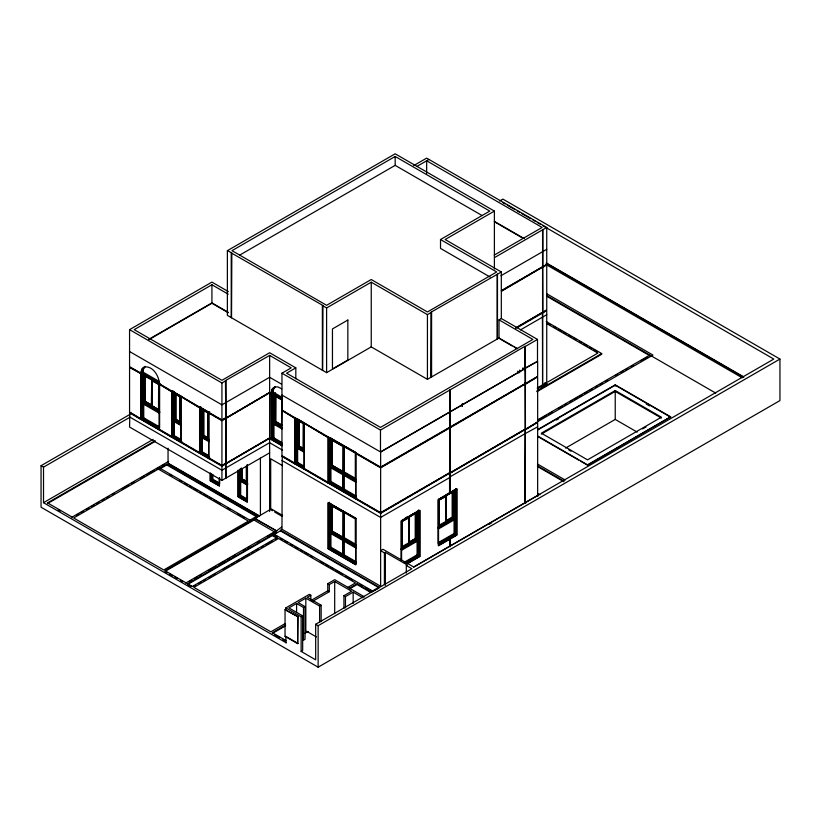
<?xml version="1.0" encoding="UTF-8"?>
<svg xmlns="http://www.w3.org/2000/svg" width="821" height="821" viewBox="0 0 821 821"><rect width="100%" height="100%" fill="white"/><g stroke="black" fill="none" stroke-linecap="round" stroke-linejoin="round"><path stroke-width="1.23" d="M450.339 546.704L450.339 538.884L449.569 538.792L450.031 546.17L449.569 538.792M140.955 373.196L141.807 369.255L145.204 366.392L143.316 369.276L142.946 372.067L140.955 373.196L140.955 419.418L129.872 412.306M271.187 393.29L272.018 389.339L275.415 386.465L273.537 389.359L273.157 392.151L271.187 393.29L271.341 439.235L269.647 438.26L225.929 463.496L226.083 477.986L269.616 452.853M159.582 429.455L159.428 430.081L159.428 383.869C159.089 376.141 152.963 365.561 144.157 366.987M181.133 396.748L199.595 407.76L181.133 396.399M180.979 442.519L181.133 441.903M208.986 412.47L208.832 413.096L221.927 420.66L225.775 418.433L225.621 417.817M208.986 457.974L208.832 458.6L208.832 412.388M226.083 463.054L226.083 418.258L269.801 392.489M226.083 463.762L269.801 437.993M304.427 423.492L328.143 437.542L304.427 423.133M304.427 468.647L304.273 469.263L304.273 423.051M356.006 452.915L355.852 453.541L380.636 467.847L450.031 427.782L449.877 427.166M356.006 498.429L355.852 499.045L355.852 452.833M517.589 348.73L499.014 338.006L427.433 379.333L371.246 346.893L326.604 372.662L227.376 315.377L227.376 250.672L395.168 153.804L494.396 211.089L494.396 269.052M440.518 239.527L489.778 211.089L395.168 156.462L231.994 250.672L326.604 305.299L371.246 279.52L427.433 311.959L496.705 271.967L440.518 239.527L440.518 248.414L490.096 277.036M227.376 250.672L231.84 252.899L231.532 317.778M239.763 255.074L395.168 165.36L482.081 215.533M295.191 463.311L281.962 455.676L281.962 373.196L291.198 367.87L269.647 355.421L225.467 380.575L225.775 417.725L221.927 419.952L129.564 366.618L129.564 329.652L211.921 282.106L228.371 291.599M413.702 165.606L426.663 158.125L546.735 227.448L546.735 264.413L542.732 266.722L542.886 312.144M228.269 294.205L211.921 284.764L134.182 329.652L221.927 380.308L269.647 352.753L295.817 367.87L295.817 378.799M416.719 166.53L428.973 159.459M148.622 339.442L211.921 302.898L228.269 312.339M148.622 339.802L211.921 303.257L228.269 312.698M129.564 367.336L141.109 373.647L129.564 367.336L129.564 412.132L141.109 418.792M142.433 368.29L144.414 367.151M141.807 369.255L143.778 368.116M141.345 370.415L143.316 369.276M143.039 370.61L141.068 371.749L142.946 372.067L159.233 381.467M159.284 382.719L142.187 372.847L141.109 373.473L159.274 383.951L159.274 429.804L141.109 419.326L141.109 373.288M142.957 374.181L159.582 383.776L159.582 412.481L142.957 402.885L142.957 374.181L160.044 383.51M151.731 379.158L151.351 406.303L144.188 402.177L144.188 375.248L144.578 401.951M152.121 380.708L158.638 384.32L158.504 409.546L152.121 405.861L152.121 380.708L158.638 384.32M142.957 402.885L160.044 412.214M151.731 405.194L145.348 401.51L151.864 405.112M142.957 403.778L159.582 413.374L159.582 427.854L142.957 418.258L142.957 403.778L143.747 403.327L143.747 417.807L159.253 426.756M225.621 463.321L225.775 478.161L221.927 480.388L129.564 427.053L129.872 412.655M499.527 201.022L502.863 199.093L779.95 359.064L779.95 400.576L318.138 667.196L41.05 507.224L41.05 465.723L129.862 414.441M231.532 253.073L322.992 305.515L322.684 370.394M41.05 465.723L43.513 467.139L129.605 417.437M152.121 405.861L158.504 409.546M175.715 394.337L180.158 396.748L180.025 421.789L175.715 419.305L175.715 394.337L180.158 396.748M322.684 305.699L326.604 307.967L371.246 282.188L427.433 314.628L431.282 312.411L430.974 376.86M494.396 211.089L445.136 239.527L501.323 271.967L501.323 318.538L537.498 339.422L537.498 361.291L525.296 368.331L525.296 346.472L537.498 339.422M141.109 419.326L142.187 418.7L159.284 428.572M142.957 418.258L143.747 417.807M129.564 329.652L221.927 382.976L225.775 380.749M181.102 396.204L173.713 391.935L173.713 420.465L180.507 423.852M175.715 419.305L180.158 421.707M200.827 406.703L199.749 407.329L208.667 412.47L209.745 411.855M43.513 467.139L43.513 502.688L153.137 439.399M203.598 410.438L208.031 412.84L207.898 437.88L203.598 435.397L203.598 410.438L208.031 412.84M155.169 441.421L47.515 503.581L47.515 502.873L155.169 440.713M172.944 436.454L181.872 441.606L180.794 442.232L171.866 437.08L172.944 436.454L172.944 390.611M181.102 425.617L173.713 421.347L173.713 436.013L174.319 435.674L180.641 439.317M295.817 367.87L286.58 373.196L380.482 427.413L532.88 339.422L499.014 319.872L499.014 338.355M494.263 255.074L542.117 227.448L426.663 160.783L426.663 173.436M494.396 257.661L542.578 229.839L542.578 266.815L501.364 290.613M542.578 229.839L546.735 227.448M272.654 388.364L274.625 387.225M272.018 389.339L273.998 388.2M271.556 390.498L273.537 389.359M225.621 418.166L221.927 420.301L208.986 412.83M226.083 418.258L269.647 392.756L271.341 393.731L269.647 393.105M271.279 391.822L273.249 390.683M282.034 398.483L272.418 392.931L271.341 393.557L282.024 399.724M282.055 428.09L273.188 422.969L273.188 394.265L282.516 399.119M208.975 412.296L201.597 408.037L201.597 436.556L209.437 440.549M203.598 435.397L208.031 437.809M208.975 456.373L201.597 452.114L201.597 437.449L202.192 437.1L208.524 440.754M281.962 425.278L275.579 421.594L275.712 396.369L275.712 421.512L282.096 425.206M47.515 502.873L72.145 517.086L168.633 461.381M76.579 515.239L78.795 513.956M81.022 512.673L83.239 511.401M86.564 509.472L88.781 508.199M92.106 506.28L94.323 504.997M96.539 503.714L98.766 502.431M102.091 500.512L104.308 499.23M106.525 497.947L108.741 496.674M112.067 494.745L114.293 493.472M122.052 488.988L128.702 485.149M132.037 483.22L134.254 481.948M140.904 478.099L144.229 476.18M146.446 474.897L154.215 470.423M156.431 469.14L159.756 467.221M161.973 465.938L164.2 464.655M279.838 397.887L282.055 396.615M159.89 468.206L166.817 464.204L256.87 516.204L249.943 520.196L159.89 468.206L159.89 468.914L166.817 464.922L256.87 516.912L253.905 518.626M280.146 398.78L282.362 397.497M430.974 312.226L497.167 274.368L497.167 339.073M497.167 274.368L501.323 271.967M281.962 399.242L281.582 426.386L274.419 422.261L274.419 395.332L274.809 422.035M500.964 275.733L546.735 249.307M199.749 407.144L199.749 453.171L200.827 452.556L200.827 407.975M201.597 452.114L202.192 451.766L208.524 455.419M282.27 410.705L295.037 418.423L282.27 410.346M199.749 453.171L208.667 458.323L209.745 457.708M501.364 290.962L542.424 266.907M542.732 267.082L546.427 264.598M273.188 422.969L282.516 427.823M501.518 291.229L542.424 267.256M542.886 267.348L546.427 264.947M299.039 421.101L303.472 423.503L303.339 448.553L299.039 446.07L299.039 421.101L303.472 423.503M225.621 463.67L221.927 465.805L208.986 458.334M225.775 463.937L221.927 466.164L129.564 412.84M271.341 393.372L271.341 439.409L272.418 438.783L282.034 444.335M282.055 428.973L273.188 423.862L273.188 438.342L273.978 437.891L281.726 442.365M219.31 478.161L219.31 485.796L210.381 480.644L211.459 480.028L211.459 473.655M212.229 474.692L212.229 479.577L212.834 479.238L219.156 482.892M499.014 319.872L501.323 318.538M240.081 468.945L240.081 480.111L247.921 484.103M242.082 468.965L242.082 478.951L246.516 481.352L246.516 466.379M304.417 422.959L297.038 418.7L297.038 447.219L303.832 450.606M299.039 446.07L303.472 448.471M281.962 395.065L380.636 452.032L380.636 586.235L281.962 529.268L282.27 455.85M240.081 480.993L247.46 485.252L247.46 499.917L240.081 495.658L240.081 480.993L240.676 480.654L247.008 484.298M304.417 467.036L297.038 462.777L297.038 448.112L297.633 447.763L303.965 451.417M242.082 478.951L246.516 481.352M515.793 327.784L542.578 312.319L542.578 267.523M515.793 328.143L542.424 312.411M542.424 312.76L542.578 384.844L542.732 312.585L546.427 310.102M517.056 327.764L542.578 313.027M542.886 312.852L546.427 310.451M520.432 329.909L546.735 314.72M332.146 440.22L343.281 446.501L343.157 471.716L332.146 465.363L332.146 440.22L343.281 446.501M247.152 464.943L247.152 501.877L238.234 496.726L239.311 496.1L239.311 470.628M240.081 495.658L240.676 495.309L247.008 498.963M295.191 417.807L295.191 463.844L296.268 463.218L296.268 418.638M297.038 462.777L297.633 462.428L303.965 466.082M525.142 383.705L524.681 346.472L525.296 346.472M380.482 430.081L449.877 390.016L449.877 411.875L380.482 451.94L380.482 430.081L281.962 373.196M449.877 390.016L524.681 346.472M328.297 437.111L356.078 452.699L330.145 437.819L330.145 466.523L355.39 480.562M332.146 465.363L343.281 471.644M370.261 590.381L372.477 591.654L379.097 587.836L280.423 530.869L273.804 534.687L273.804 533.978L276.574 532.377L276.574 530.879L254.561 518.708L270.232 509.482L272.439 510.754M251.924 519.765L249.943 520.914L249.943 520.196M254.561 518.708L255.023 518.441L255.023 520.647L275.035 532.203L275.035 531.485L186.059 582.859L165 570.698L257.466 517.312M255.269 519.293L165 571.406L167.217 572.689M524.681 368.331L537.652 361.373L537.652 376.49L380.636 467.139L281.962 410.172M344.307 472.824L344.307 445.906L344.307 472.824L356.078 479.628L331.376 465.805L331.376 438.886M380.636 452.032L525.142 368.598M328.297 436.926L328.297 482.953L329.375 482.338L355.678 497.516M356.006 482.338L330.145 467.406L330.145 481.896L330.935 481.434L342.429 488.074M449.877 427.515L380.636 467.498L356.006 453.274M450.339 472.403L450.185 427.341L524.988 383.797M525.45 429.034L525.296 383.971L537.345 376.665M450.339 427.608L524.988 384.156M525.45 384.238L537.345 377.024M344.245 489.121L343.465 489.573L343.465 475.092L344.245 474.641L344.245 489.121L355.75 495.761M189.353 581.668L191.55 580.396M194.844 578.497L197.04 577.225M199.236 575.962L201.443 574.69M209.129 570.246L215.718 566.449M219.012 564.54L225.601 560.733M227.797 559.47L229.993 558.198M232.199 556.936L235.494 555.027M243.18 550.593L245.376 549.321M247.573 548.048L249.769 546.786M257.455 542.342L259.652 541.08M267.348 536.636L273.937 532.829M187.599 583.741L272.264 534.861L277.016 537.611L277.016 538.319L272.264 535.579L187.599 584.46L187.599 583.741L192.35 586.492L277.016 537.611M280.423 530.869L281.962 529.268M332.146 505.982L343.281 512.263L343.157 537.488L332.146 531.136L332.146 505.982L343.281 512.263M537.191 387.953L542.578 384.844M542.886 384.669L546.735 382.442L546.735 310.636M193.448 586.563L195.644 585.301M198.939 583.403L201.124 582.13M203.321 580.868L205.517 579.605M208.811 577.697L210.997 576.434M213.193 575.172L215.389 573.9M223.066 569.466L229.654 565.669M231.85 564.396L234.036 563.134M236.232 561.862L239.527 559.963M241.723 558.701L243.909 557.428M246.105 556.166L249.399 554.267M251.595 552.995L253.781 551.733M255.978 550.47L258.174 549.198M261.468 547.299L263.664 546.037M265.85 544.764L272.439 540.967M275.723 539.069L276.369 538.689M547.812 382.001L597.842 353.112L546.889 323.7M537.447 388.867L547.043 383.335L547.043 384.043L544.836 382.771M541.716 387.122L545.975 384.659M536.924 390.95L601.69 353.564L601.69 354.272L536.924 391.668M328.297 482.953L355.698 498.778L356.776 498.152M355.698 518.687L355.698 564.54L328.297 548.726L328.297 502.873L356.078 518.472L330.145 503.581L330.145 532.285L355.39 546.324M332.146 531.136L343.281 537.416M537.745 419.808L649.873 355.072L649.873 355.78L546.622 296.176M539.972 419.233L546.632 415.385M548.849 414.112L552.174 412.183M558.834 408.335L562.169 406.416M564.386 405.133L566.613 403.85M569.938 401.931L572.165 400.648M574.382 399.365L577.707 397.446M579.934 396.163L582.151 394.88M584.367 393.598L587.703 391.679M589.919 390.396L592.146 389.113M595.471 387.194L597.688 385.911M599.915 384.628L602.132 383.345M605.467 381.416L607.684 380.144M615.452 375.649L617.679 374.366M621.004 372.447L623.221 371.164M625.448 369.881L627.665 368.598M631 366.679L633.217 365.396M640.985 360.912L647.646 357.063M537.396 421.789L652.952 355.072L546.786 293.785M450.031 472.578L380.636 512.643L355.852 498.337M449.877 472.67L380.636 513.002L356.006 498.778M524.835 433.837L449.569 477.114L449.569 492.579L450.339 492.662L450.185 472.845L524.988 429.301M525.142 502.442L525.296 429.475L537.345 422.168M450.339 473.112L524.988 429.66M525.45 429.742L537.345 422.528M450.031 477.022L450.031 411.608L450.031 492.846L449.569 492.579M537.652 426.787L525.142 433.652M344.307 538.597L344.307 511.668L344.307 538.597L356.078 545.39L331.376 531.577L331.376 504.648M328.297 548.726L329.375 548.1L355.678 563.288M356.006 548.1L330.145 533.178L330.145 547.658L330.935 547.207L342.429 553.847M537.652 429.64L615.237 384.844L670.654 416.842L587.528 465.189L580.878 461.351M537.652 429.999L615.237 385.203L670.654 417.201M556.464 420.024L558.68 418.741M615.237 390.529L541.347 433.19L587.528 459.852L661.418 417.201L615.237 390.529L615.237 419.418L565.607 448.071M541.347 434.083L615.237 391.422L661.418 418.084M405.225 518.01L407.432 516.727M409.494 515.988L409.094 543.143L416.637 539.233L416.257 512.078L416.257 539.007M409.648 515.896L415.149 512.715M446.47 494.642L446.07 521.787L453.613 517.887L453.233 490.732L453.233 517.661M446.624 494.55L452.125 491.369M417.868 511.237L401.253 520.832L401.253 549.536L417.868 539.941L417.407 510.97L417.407 539.674L400.792 549.27M454.844 489.891L438.229 499.486L438.229 528.19L454.844 518.595L454.382 489.624L454.382 518.328L437.767 527.924M343.476 554.442L342.696 554.904L342.696 540.423M408.961 517.025L415.488 513.412L415.488 538.566L409.094 542.25M445.936 495.679L452.463 492.066L452.463 517.22L446.07 520.904M409.094 517.097L415.488 513.412M446.07 495.751L452.463 492.066M402.198 521.376L408.714 517.764L402.198 521.376L402.331 546.601L402.331 521.458M439.163 500.03L445.69 496.418L445.69 521.571L439.163 525.173L439.163 500.03L445.69 496.418M344.245 554.893L343.465 555.345L343.465 540.865L344.245 540.413L344.245 554.893L355.75 561.533M285.811 609.695L285.811 607.92L309.291 594.363L310.831 595.256L310.831 599.997M311.457 600.223L327.764 590.812L327.764 583.7L334.691 579.698L364.555 596.939M285.041 609.695L298.054 616.766L297.664 643.643L285.041 636.357L285.041 609.695L298.054 616.766M303.513 607.478L303.513 640.185L305.053 639.292L305.053 606.586L303.513 607.478L296.586 603.476L288.889 607.92L302.672 615.873L302.672 650.54L301.133 651.422L301.133 616.766L285.811 607.92M321.144 621.559L321.144 605.21L319.605 606.093L305.823 598.14L298.126 602.583L305.053 606.586M310.831 595.256L307.362 597.257L321.144 605.21M327.764 583.7L329.303 584.593L334.691 581.484L351.624 591.253L343.927 595.697L343.927 608.279M542.835 225.724L773.793 359.064L413.671 566.983L383.038 549.3L380.636 550.686L384.413 552.872L385.357 552.328L407.237 564.961L406.303 565.505L406.303 573.12M408.961 542.168L415.488 538.566M445.936 520.822L452.463 517.22M402.198 546.519L408.714 542.917L408.581 517.692M401.561 547.935L416.637 539.233M438.537 526.589L453.613 517.887M312.996 601.105L329.303 591.695L329.303 584.593M285.154 623.57L270.858 631.821L193.889 587.374L278.555 538.504L355.534 582.941L347.827 587.384M285.595 625.797L272.398 633.412L272.398 632.704L285.595 625.089M349.366 588.267L357.063 583.823L371.379 592.085M301.133 616.766L302.672 615.873M349.366 588.975L357.063 584.531L370.784 592.454M403.788 562.539L417.089 554.863L417.868 555.314L417.868 540.834L401.253 550.429L401.253 560.076M438.547 542.465L454.064 533.517L454.844 533.968L454.844 519.488L438.229 529.073L438.229 543.564L454.844 533.968M343.927 595.697L345.467 596.59L353.163 592.146L363.015 597.832M404.579 562.99L417.868 555.314M405.82 563.155L418.638 555.755L419.716 556.381L419.716 510.529L401.561 521.007L401.561 560.497M438.527 544.272L455.614 534.409L456.692 535.035L456.692 489.183L438.537 499.661L438.537 545.513L456.692 535.035M406.898 563.781L419.716 556.381M407.924 563.37L419.87 556.474L419.87 510.252L401.407 520.914L401.407 560.887M642.669 428.911L645.973 427.002M285.041 636.357L285.811 636.357L286.119 643.11M537.652 436.033L587.528 464.83L670.654 416.842M449.569 545.903L450.339 545.996M273.804 533.978L372.477 590.946L379.097 587.128L280.423 530.15M413.681 567.157L537.96 495.402L537.96 496.11M301.133 651.422L315.675 659.827L315.675 624.268L411.885 568.727L406.303 565.505M489.152 524.291L491.348 523.028M304.868 633.36L308.183 631.441M315.675 624.268L318.138 625.694L779.95 359.064M274.378 387.06L277.816 386.886L281.736 388.815M502.863 202.654L505.079 203.926M507.306 205.209L515.075 209.704M517.302 210.987L519.519 212.27M521.735 213.542L530.623 218.673M532.839 219.956L535.066 221.239M537.283 222.522L540.618 224.441M494.386 221.393L524.352 238.695M494.386 221.752L523.244 238.408M546.478 263.028L743.005 376.49M546.17 263.202L743.816 377.311M546.334 264.721L742.246 377.824M546.622 295.468L649.873 355.072M651.412 355.965L715.717 393.085M546.211 321.534L601.69 353.564M548.428 323.525L550.655 324.808M553.98 326.727L556.197 328.01M558.413 329.293L561.749 331.212M563.965 332.495L566.182 333.778M568.399 335.06L571.734 336.979M573.951 338.262L576.168 339.545M579.493 341.464L581.72 342.747M583.936 344.02L587.261 345.949M589.478 347.232L591.705 348.504M593.922 349.787L597.247 351.706M646.271 404.004L649.596 405.923M500.102 338.991L512.119 345.928M514.305 347.191L516.491 348.453M615.237 419.418L637.219 432.113M522.936 367.993L525.03 369.204M522.946 368.352L525.163 369.635M522.946 368.711L525.163 369.984M568.83 449.949L571.026 451.222M537.652 436.392L578.661 460.068M537.447 463.998L565.166 480.008M537.416 465.764L563.832 481.014M537.416 466.472L563.832 481.722M537.847 493.565L539.972 494.786M524.835 502.626L525.142 429.927M449.569 477.114L450.031 477.381L380.636 517.446L281.962 460.478M281.5 384.125L269.647 377.291L221.927 404.835L129.564 351.511M273.157 392.151L281.849 397.169M273.188 394.265L282.055 399.386M282.055 399.56L269.647 392.397L225.929 417.992M275.579 396.451L282.096 400.053M295.191 417.992L304.109 423.143L304.109 468.996L295.191 463.844M344.307 446.788L355.308 453.141L355.308 478.294L344.307 471.942M274.419 422.261L281.582 426.386M445.69 521.571L445.557 496.346M439.163 525.173L439.307 500.102M304.109 449.887L298.269 446.511L298.269 419.767M297.038 447.219L304.417 451.488M330.145 466.523L356.006 481.445M297.038 448.112L304.417 452.371M273.188 438.342L282.055 443.463M271.341 438.876L269.647 437.901L225.929 463.496M271.341 439.409L282.024 445.577M269.647 438.609L282.055 445.772M282.547 450.185L269.616 442.714L221.927 470.248L129.564 416.924M330.145 481.896L356.006 496.818M171.866 391.227L180.794 396.379L180.794 442.232M296.268 463.218L304.201 467.796M151.864 379.969L145.348 376.357L145.348 401.51M304.273 468.555L328.297 482.43M282.27 456.209L295.037 463.937L295.037 417.715M304.427 468.996L328.143 483.046L328.143 436.834M281.962 456.384L380.636 513.351L449.877 473.029M282.547 465.651L270.694 458.806L270.694 508.579L282.547 515.414M344.307 512.561L355.308 518.913L355.308 544.056L344.307 537.704M144.188 402.177L159.274 410.88M180.794 423.123L174.945 419.747L174.945 393.002M208.667 439.214L202.828 435.848L202.828 409.104M173.713 420.465L181.102 424.724M201.597 436.556L208.975 440.815M180.641 424.662L174.319 421.009L174.319 435.674M201.597 437.449L208.975 441.708M173.713 436.013L181.102 440.272M200.827 452.556L208.76 457.133M159.428 429.373L171.897 436.567M180.979 441.811L199.749 452.648M208.832 457.892L221.927 465.456L225.775 463.229L225.775 418.433M159.582 429.814L171.743 437.193L171.712 390.96M181.133 442.252L199.595 453.264L199.595 407.052M247.152 482.769L241.312 479.392L241.312 467.929M240.081 480.111L247.46 484.369L247.46 465.764M330.145 532.285L356.006 547.217M226.083 477.986L225.775 478.161M274.635 512.027L282.352 516.481M212.229 479.577L219.618 483.846L219.618 477.73M330.145 547.658L356.006 562.59M211.459 480.028L219.392 484.606M239.311 496.1L247.244 500.687M281.654 527.061L276.113 531.146M168.356 463.321L258.574 515.403M259.313 516.183L168.048 463.496L168.048 448.194M254.561 518.174L276.574 530.879M275.035 531.485L276.574 532.377M169.773 474.63L171.969 475.893M179.655 480.336L181.852 481.599M185.146 483.497L187.342 484.77M189.538 486.042L191.734 487.305M193.93 488.577L197.225 490.476M199.421 491.748L201.617 493.011M203.813 494.283L207.118 496.182M209.314 497.454L211.51 498.716M213.706 499.989L220.295 503.796M227.981 508.23L230.178 509.502M237.864 513.936L240.06 515.208M242.257 516.471L244.453 517.743M274.912 535.323L277.129 536.606M280.454 538.525L282.67 539.808M284.887 541.09L287.104 542.363M290.439 544.292L292.656 545.565M294.872 546.848L298.197 548.767M300.414 550.049L302.631 551.332M304.848 552.605L308.173 554.534M310.389 555.807L312.606 557.09M320.364 561.574L323.7 563.493M325.916 564.776L328.133 566.049M330.35 567.332L333.675 569.251M335.892 570.533L342.542 574.372M345.867 576.291L352.527 580.139M360.286 584.614L362.502 585.896M365.827 587.815L368.044 589.098M327.764 590.812L329.303 591.695M316.424 636.973L305.823 630.846L305.823 598.14M286.827 636.952L298.054 643.428M272.398 632.704L286.119 640.626M58.219 509.759L60.364 511.001M169.434 573.971L172.759 575.89M174.976 577.173L177.192 578.446M180.517 580.365L182.734 581.648M274.512 634.633L279.787 637.681M282.958 639.508L285.061 640.729M43.513 502.688L285.811 642.576M615.237 384.844L615.237 386.086M546.735 265.132L546.735 309.917L542.732 312.585M542.886 229.664L542.886 266.64M537.652 377.198L537.652 421.994L525.296 429.475M537.652 422.702L537.652 495.586M525.758 502.442L525.758 503.16M525.45 368.424L525.45 383.53M525.142 384.423L525.142 429.209L450.185 472.845M524.988 346.288L524.988 368.506L450.185 411.701L450.185 389.842M524.835 382.535L524.835 385.1M519.621 370.076L519.621 372.631M517.774 371.071L517.774 373.565M497.475 274.193L497.475 338.888M462.336 403.953L462.336 406.467M462.213 404.024L462.213 406.539M455.614 488.557L455.614 534.409M454.064 519.026L454.064 533.517M452.32 491.995L452.32 517.138M450.339 411.793L450.339 426.899M449.877 476.939L449.877 492.405M449.877 538.617L449.877 545.729M431.589 312.226L431.589 376.931M431.282 312.052L431.282 377.106M427.433 314.628L427.433 379.333M418.638 509.903L418.638 555.755M417.089 540.382L417.089 554.863M415.344 513.341L415.344 538.484M395.168 156.462L395.168 165.36M385.357 552.328L385.357 585.332M384.413 552.872L384.413 584.603M372.477 590.946L372.477 591.654M371.246 282.188L371.246 346.893M357.063 583.823L357.063 584.531M355.698 452.925L355.698 498.778M353.163 592.146L353.163 603.466M345.467 596.59L345.467 607.909M343.157 446.573L343.157 471.716M343.157 512.335L343.157 537.488M342.696 474.651L342.696 489.131M334.691 581.484L334.691 613.667M332.279 440.148L332.279 465.291M332.279 505.91L332.279 531.064M330.935 468.165L330.935 481.434M330.935 532.726L330.935 547.207M330.606 437.552L330.606 466.256M330.606 503.314L330.606 532.018M329.375 437.757L329.375 482.338M329.375 502.257L329.375 548.1M326.604 307.967L326.604 372.662M322.376 305.515L322.376 370.22M319.605 606.093L319.605 622.451M318.138 625.694L318.138 667.196M303.339 423.585L303.339 448.553M299.172 421.019L299.172 445.988M297.633 447.763L297.633 462.428M297.664 616.982L297.664 643.643M297.5 419.675L297.5 446.952M296.586 603.476L296.586 612.281M275.425 392.777L275.425 395.342M273.978 424.611L273.978 437.891M273.65 393.998L273.65 422.702M272.418 392.931L272.418 438.783M272.264 534.861L272.264 535.579M269.647 355.421L269.616 511.504M260.411 458.169L260.411 515.547M247.316 464.676L247.316 502.154L238.08 496.818L238.08 470.587M246.382 466.451L246.382 481.434M242.216 468.883L242.216 478.869M240.676 480.654L240.676 495.309M240.543 468.678L240.543 479.844M238.234 469.981L238.234 496.726M231.224 252.899L231.224 317.594M226.083 380.575L226.083 417.55M221.927 382.976L221.927 480.388M219.464 478.581L219.464 486.073L210.227 480.737L210.227 473.245M212.834 474.353L212.834 479.238M211.921 284.764L211.921 303.257M210.381 473.009L210.381 480.644M208.667 412.47L208.667 458.323M207.898 412.922L207.898 437.88M203.731 410.356L203.731 435.325M202.192 437.1L202.192 451.766M202.058 409.012L202.058 436.29M186.059 582.859L186.059 583.567M180.948 396.286L180.948 442.509M180.025 396.82L180.025 421.789M175.858 394.265L175.858 419.223M174.175 391.668L174.175 420.198M171.897 391.063L171.866 437.08M166.817 464.204L166.817 464.922M152.254 380.636L152.254 405.779M143.418 373.914L143.418 402.618M142.187 372.847L142.187 418.7M72.145 517.086L72.145 517.805M159.582 384.31L171.743 391.689L159.582 384.31M347.847 320.046L332.454 328.934L332.454 368.937L347.847 360.05L347.847 320.046M158.35 469.099L73.644 518L163.738 569.969L248.404 521.089L158.35 469.099M456.845 488.906L438.373 499.568L438.373 545.791L456.845 535.128L456.845 488.906M355.852 518.595L328.143 502.606L328.143 548.818L355.852 564.817L355.852 518.595M191.396 586.471L187.588 584.285L191.406 586.471"/></g></svg>
